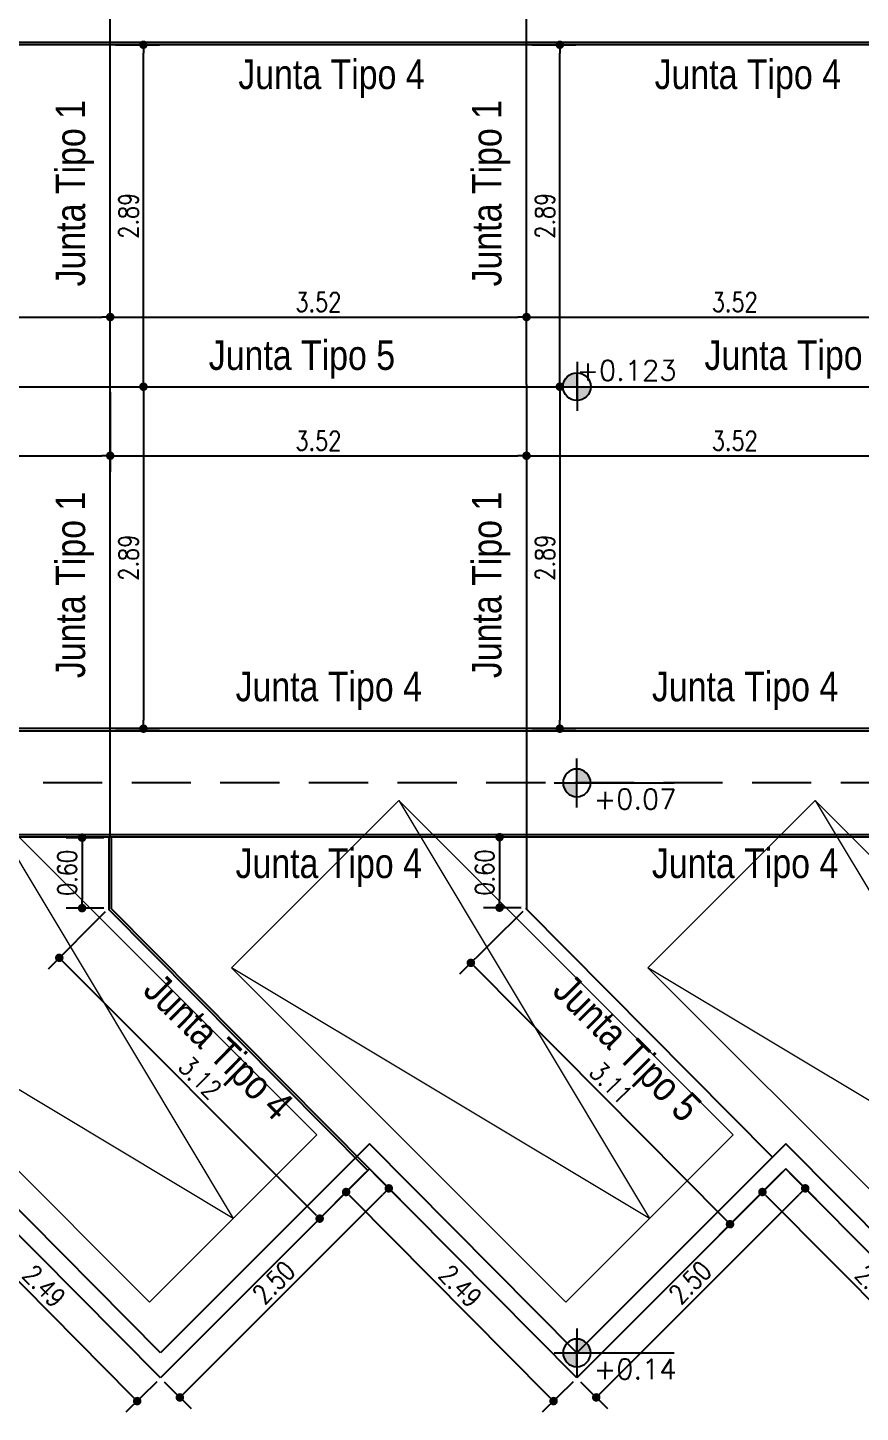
# Model space of a CAD drawing. Header units: millimetres. Extents: x 28448 to 57563, y -116865 to -58388.
# Drawn here: x 28743.25 to 28750.3, y -58466.68 to -58454.97 of the extents above; entities that cross this region are included whole.
import ezdxf

# ---------------------------------------------------------------- set-up
doc = ezdxf.new("R2010")
doc.units = ezdxf.units.MM
doc.header["$PDMODE"] = 35
doc.header["$PDSIZE"] = 0.5
doc.linetypes.add('DASHED', pattern=[0.75, 0.5, -0.25])
doc.layers.get('DEFPOINTS').update_dxf_attribs({"color": 252, "lineweight": 5})
doc.layers.add('-PA-Cotas', color=4, linetype='Continuous')
doc.layers.add('Proyecto de Pavimento', color=4, linetype='Continuous')
doc.layers.add('-VC-Techos', color=251, linetype='Continuous', lineweight=13)
doc.styles.add('Angosta', font='romans.shx', dxfattribs={"width": 0.8})
doc.styles.add('ARIAL', font='ARIALN.TTF')
doc.styles.add('romans', font='romans.shx')
doc.dimstyles.new('JC_1@100', dxfattribs={"dimscale": 0.9, "dimtxt": 0.18, "dimasz": 0.08, "dimexe": 0.15, "dimexo": 0.05, "dimgap": 0.05, "dimtad": 1, "dimzin": 1, "dimdsep": 46, "dimtxsty": 'Angosta', "dimblk1": 'DOT', "dimblk2": 'DOT', "dimsah": 1, "dimcen": 0.09, "dimclrd": 2, "dimclre": 1, "dimclrt": 3, "dimaunit": 1, "dimadec": 3, "dimazin": 0, "dimtfac": 1.8, "dimtmove": 2, "dimatfit": 3, "dimldrblk": 'DOT', "dimfxl": 0.15, "dimtolj": 1, "dimtzin": 0, "dimarcsym": 0})

# ---------------------------------------------------------------- blocks, each defined once
blk = doc.blocks.new('A$C425A0BF6')
at = {"layer": '-VC-Techos', "color": 6, "linetype": 'Continuous'}
for p, q in [((0, 4), (2, 4)), ((0, 0), (0, 4)), ((0, 0), (1, 4)), ((1, 4), (2, 0)), ((2, 4), (2, 0)), ((2, 0), (0, 0))]:
    blk.add_line(p, q, dxfattribs=at)
blk = doc.blocks.new('A$C445B3242')
h = blk.add_hatch(color=256)
h.paths.add_polyline_path([(0.195, 0.389, 0.414214), (0, 0.195), (0.195, 0.195)])
h.paths.add_polyline_path([(0.195, 0, 0.414214), (0.389, 0.195), (0.195, 0.195)])
for p, q in [((0.197, 0.544), (0.197, -0.147)), ((0.195, 0.389), (0.195, 0)), ((-0.123, 0.194), (1.565, 0.194)), ((0, 0.195), (0.389, 0.195))]:
    blk.add_line(p, q)
blk.add_circle((0.195, 0.195), 0.195)
blk = doc.blocks.new('_Dot')
at = {"color": 0, "linetype": 'ByBlock', "lineweight": -2}
blk.add_line((-0.5, 0), (-1, 0), dxfattribs=at)
at = {"color": 0, "linetype": 'ByBlock', "const_width": 0.5}
blk.add_lwpolyline([(-0.25, 0, 1), (0.25, 0, 1)], format="xyb", close=True, dxfattribs=at)
blk = doc.blocks.new('*D238')
at = {"layer": 'DEFPOINTS', "color": 0, "transparency": 16777216}
for p in [(28715.467, -58458.011), (28716.184, -58460.903), (28771.754, -58460.903)]:
    blk.add_point(p, dxfattribs=at)
at = {"layer": 'Proyecto de Pavimento', "color": 1, "lineweight": -2, "transparency": 16777216}
for p, q in [((28715.512, -58458.011), (28716.319, -58458.011)), ((28771.709, -58460.903), (28716.049, -58460.903))]:
    blk.add_line(p, q, dxfattribs=at)
at = {"layer": 'Proyecto de Pavimento', "color": 2, "lineweight": -2, "transparency": 16777216}
blk.add_line((28716.184, -58458.083), (28716.184, -58460.831), dxfattribs=at)
at = {"layer": 'Proyecto de Pavimento', "color": 2, "lineweight": -2, "transparency": 16777216, "xscale": 0.072, "yscale": 0.072, "zscale": 0.072}
for p, rotation in [((28716.184, -58458.011), 90), ((28716.184, -58460.903), 270)]:
    blk.add_blockref('_Dot', p, dxfattribs=dict(at, rotation=rotation))
at = {"layer": 'Proyecto de Pavimento', "color": 3, "transparency": 16777216, "insert": (28716.058, -58459.457), "char_height": 0.162, "attachment_point": 5, "rotation": 90, "style": 'Angosta'}
blk.add_mtext('\\A1;2.89', dxfattribs=at)
blk = doc.blocks.new('*D264')
at = {"layer": 'DEFPOINTS', "color": 0, "transparency": 16777216}
for p in [(28743.953, -58457.422), (28740.431, -58458.011), (28743.953, -58458.011)]:
    blk.add_point(p, dxfattribs=at)
at = {"layer": 'Proyecto de Pavimento', "color": 1, "lineweight": -2, "transparency": 16777216}
for p, q in [((28740.431, -58457.966), (28740.431, -58457.287)), ((28743.953, -58457.966), (28743.953, -58457.287))]:
    blk.add_line(p, q, dxfattribs=at)
at = {"layer": 'Proyecto de Pavimento', "color": 2, "lineweight": -2, "transparency": 16777216}
blk.add_line((28740.503, -58457.422), (28743.881, -58457.422), dxfattribs=at)
at = {"layer": 'Proyecto de Pavimento', "color": 2, "lineweight": -2, "transparency": 16777216, "xscale": 0.072, "yscale": 0.072, "zscale": 0.072, "rotation": 180}
blk.add_blockref('_Dot', (28740.431, -58457.422), dxfattribs=at)
at = {"layer": 'Proyecto de Pavimento', "color": 2, "lineweight": -2, "transparency": 16777216, "xscale": 0.072, "yscale": 0.072, "zscale": 0.072}
blk.add_blockref('_Dot', (28743.953, -58457.422), dxfattribs=at)
at = {"layer": 'Proyecto de Pavimento', "color": 3, "transparency": 16777216, "insert": (28742.192, -58457.296), "char_height": 0.162, "attachment_point": 5, "style": 'Angosta'}
blk.add_mtext('\\A1;3.52', dxfattribs=at)
blk = doc.blocks.new('*D266')
at = {"layer": 'DEFPOINTS', "color": 0, "transparency": 16777216}
for p in [(28740.431, -58458.011), (28743.953, -58458.011), (28743.953, -58458.595)]:
    blk.add_point(p, dxfattribs=at)
at = {"layer": 'Proyecto de Pavimento', "color": 1, "lineweight": -2, "transparency": 16777216}
for p, q in [((28740.431, -58458.056), (28740.431, -58458.73)), ((28743.953, -58458.056), (28743.953, -58458.73))]:
    blk.add_line(p, q, dxfattribs=at)
at = {"layer": 'Proyecto de Pavimento', "color": 2, "lineweight": -2, "transparency": 16777216}
blk.add_line((28740.503, -58458.595), (28743.881, -58458.595), dxfattribs=at)
at = {"layer": 'Proyecto de Pavimento', "color": 2, "lineweight": -2, "transparency": 16777216, "xscale": 0.072, "yscale": 0.072, "zscale": 0.072, "rotation": 180}
blk.add_blockref('_Dot', (28740.431, -58458.595), dxfattribs=at)
at = {"layer": 'Proyecto de Pavimento', "color": 2, "lineweight": -2, "transparency": 16777216, "xscale": 0.072, "yscale": 0.072, "zscale": 0.072}
blk.add_blockref('_Dot', (28743.953, -58458.595), dxfattribs=at)
at = {"layer": 'Proyecto de Pavimento', "color": 3, "transparency": 16777216, "insert": (28742.192, -58458.469), "char_height": 0.162, "attachment_point": 5, "style": 'Angosta'}
blk.add_mtext('\\A1;3.52', dxfattribs=at)
blk = doc.blocks.new('*D268')
at = {"layer": 'DEFPOINTS', "color": 0, "transparency": 16777216}
for p in [(28747.475, -58457.422), (28743.953, -58458.011), (28747.475, -58458.011)]:
    blk.add_point(p, dxfattribs=at)
at = {"layer": 'Proyecto de Pavimento', "color": 1, "lineweight": -2, "transparency": 16777216}
for p, q in [((28743.953, -58457.966), (28743.953, -58457.287)), ((28747.475, -58457.966), (28747.475, -58457.287))]:
    blk.add_line(p, q, dxfattribs=at)
at = {"layer": 'Proyecto de Pavimento', "color": 2, "lineweight": -2, "transparency": 16777216}
blk.add_line((28744.025, -58457.422), (28747.403, -58457.422), dxfattribs=at)
at = {"layer": 'Proyecto de Pavimento', "color": 2, "lineweight": -2, "transparency": 16777216, "xscale": 0.072, "yscale": 0.072, "zscale": 0.072, "rotation": 180}
blk.add_blockref('_Dot', (28743.953, -58457.422), dxfattribs=at)
at = {"layer": 'Proyecto de Pavimento', "color": 2, "lineweight": -2, "transparency": 16777216, "xscale": 0.072, "yscale": 0.072, "zscale": 0.072}
blk.add_blockref('_Dot', (28747.475, -58457.422), dxfattribs=at)
at = {"layer": 'Proyecto de Pavimento', "color": 3, "transparency": 16777216, "insert": (28745.714, -58457.296), "char_height": 0.162, "attachment_point": 5, "style": 'Angosta'}
blk.add_mtext('\\A1;3.52', dxfattribs=at)
blk = doc.blocks.new('*D269')
at = {"layer": 'DEFPOINTS', "color": 0, "transparency": 16777216}
for p in [(28743.953, -58455.119), (28744.234, -58455.119), (28743.953, -58458.011)]:
    blk.add_point(p, dxfattribs=at)
at = {"layer": 'Proyecto de Pavimento', "color": 1, "lineweight": -2, "transparency": 16777216}
for p, q in [((28743.998, -58455.119), (28744.369, -58455.119)), ((28743.998, -58458.011), (28744.369, -58458.011))]:
    blk.add_line(p, q, dxfattribs=at)
at = {"layer": 'Proyecto de Pavimento', "color": 2, "lineweight": -2, "transparency": 16777216}
blk.add_line((28744.234, -58457.939), (28744.234, -58455.191), dxfattribs=at)
at = {"layer": 'Proyecto de Pavimento', "color": 2, "lineweight": -2, "transparency": 16777216, "xscale": 0.072, "yscale": 0.072, "zscale": 0.072}
for p, rotation in [((28744.234, -58455.119), 90), ((28744.234, -58458.011), 270)]:
    blk.add_blockref('_Dot', p, dxfattribs=dict(at, rotation=rotation))
at = {"layer": 'Proyecto de Pavimento', "color": 3, "transparency": 16777216, "insert": (28744.108, -58456.565), "char_height": 0.162, "attachment_point": 5, "rotation": 90, "style": 'Angosta'}
blk.add_mtext('\\A1;2.89', dxfattribs=at)
blk = doc.blocks.new('*D270')
at = {"layer": 'DEFPOINTS', "color": 0, "transparency": 16777216}
for p in [(28743.953, -58458.011), (28747.475, -58458.011), (28747.475, -58458.595)]:
    blk.add_point(p, dxfattribs=at)
at = {"layer": 'Proyecto de Pavimento', "color": 1, "lineweight": -2, "transparency": 16777216}
for p, q in [((28743.953, -58458.056), (28743.953, -58458.73)), ((28747.475, -58458.056), (28747.475, -58458.73))]:
    blk.add_line(p, q, dxfattribs=at)
at = {"layer": 'Proyecto de Pavimento', "color": 2, "lineweight": -2, "transparency": 16777216}
blk.add_line((28744.025, -58458.595), (28747.403, -58458.595), dxfattribs=at)
at = {"layer": 'Proyecto de Pavimento', "color": 2, "lineweight": -2, "transparency": 16777216, "xscale": 0.072, "yscale": 0.072, "zscale": 0.072, "rotation": 180}
blk.add_blockref('_Dot', (28743.953, -58458.595), dxfattribs=at)
at = {"layer": 'Proyecto de Pavimento', "color": 2, "lineweight": -2, "transparency": 16777216, "xscale": 0.072, "yscale": 0.072, "zscale": 0.072}
blk.add_blockref('_Dot', (28747.475, -58458.595), dxfattribs=at)
at = {"layer": 'Proyecto de Pavimento', "color": 3, "transparency": 16777216, "insert": (28745.714, -58458.469), "char_height": 0.162, "attachment_point": 5, "style": 'Angosta'}
blk.add_mtext('\\A1;3.52', dxfattribs=at)
blk = doc.blocks.new('*D271')
at = {"layer": 'DEFPOINTS', "color": 0, "transparency": 16777216}
for p in [(28743.953, -58458.011), (28743.953, -58460.903), (28744.234, -58460.903)]:
    blk.add_point(p, dxfattribs=at)
at = {"layer": 'Proyecto de Pavimento', "color": 1, "lineweight": -2, "transparency": 16777216}
for p, q in [((28743.998, -58458.011), (28744.369, -58458.011)), ((28743.998, -58460.903), (28744.369, -58460.903))]:
    blk.add_line(p, q, dxfattribs=at)
at = {"layer": 'Proyecto de Pavimento', "color": 2, "lineweight": -2, "transparency": 16777216}
blk.add_line((28744.234, -58458.083), (28744.234, -58460.831), dxfattribs=at)
at = {"layer": 'Proyecto de Pavimento', "color": 2, "lineweight": -2, "transparency": 16777216, "xscale": 0.072, "yscale": 0.072, "zscale": 0.072}
for p, rotation in [((28744.234, -58458.011), 90), ((28744.234, -58460.903), 270)]:
    blk.add_blockref('_Dot', p, dxfattribs=dict(at, rotation=rotation))
at = {"layer": 'Proyecto de Pavimento', "color": 3, "transparency": 16777216, "insert": (28744.108, -58459.457), "char_height": 0.162, "attachment_point": 5, "rotation": 90, "style": 'Angosta'}
blk.add_mtext('\\A1;2.89', dxfattribs=at)
blk = doc.blocks.new('*D272')
at = {"layer": 'DEFPOINTS', "color": 0, "transparency": 16777216}
for p in [(28750.998, -58457.422), (28747.475, -58458.011), (28750.998, -58458.011)]:
    blk.add_point(p, dxfattribs=at)
at = {"layer": 'Proyecto de Pavimento', "color": 1, "lineweight": -2, "transparency": 16777216}
for p, q in [((28747.475, -58457.966), (28747.475, -58457.287)), ((28750.998, -58457.966), (28750.998, -58457.287))]:
    blk.add_line(p, q, dxfattribs=at)
at = {"layer": 'Proyecto de Pavimento', "color": 2, "lineweight": -2, "transparency": 16777216}
blk.add_line((28747.547, -58457.422), (28750.926, -58457.422), dxfattribs=at)
at = {"layer": 'Proyecto de Pavimento', "color": 2, "lineweight": -2, "transparency": 16777216, "xscale": 0.072, "yscale": 0.072, "zscale": 0.072, "rotation": 180}
blk.add_blockref('_Dot', (28747.475, -58457.422), dxfattribs=at)
at = {"layer": 'Proyecto de Pavimento', "color": 2, "lineweight": -2, "transparency": 16777216, "xscale": 0.072, "yscale": 0.072, "zscale": 0.072}
blk.add_blockref('_Dot', (28750.998, -58457.422), dxfattribs=at)
at = {"layer": 'Proyecto de Pavimento', "color": 3, "transparency": 16777216, "insert": (28749.237, -58457.296), "char_height": 0.162, "attachment_point": 5, "style": 'Angosta'}
blk.add_mtext('\\A1;3.52', dxfattribs=at)
blk = doc.blocks.new('*D273')
at = {"layer": 'DEFPOINTS', "color": 0, "transparency": 16777216}
for p in [(28747.475, -58455.119), (28747.757, -58455.119), (28747.475, -58458.011)]:
    blk.add_point(p, dxfattribs=at)
at = {"layer": 'Proyecto de Pavimento', "color": 1, "lineweight": -2, "transparency": 16777216}
for p, q in [((28747.52, -58455.119), (28747.892, -58455.119)), ((28747.52, -58458.011), (28747.892, -58458.011))]:
    blk.add_line(p, q, dxfattribs=at)
at = {"layer": 'Proyecto de Pavimento', "color": 2, "lineweight": -2, "transparency": 16777216}
blk.add_line((28747.757, -58457.939), (28747.757, -58455.191), dxfattribs=at)
at = {"layer": 'Proyecto de Pavimento', "color": 2, "lineweight": -2, "transparency": 16777216, "xscale": 0.072, "yscale": 0.072, "zscale": 0.072}
for p, rotation in [((28747.757, -58455.119), 90), ((28747.757, -58458.011), 270)]:
    blk.add_blockref('_Dot', p, dxfattribs=dict(at, rotation=rotation))
at = {"layer": 'Proyecto de Pavimento', "color": 3, "transparency": 16777216, "insert": (28747.631, -58456.565), "char_height": 0.162, "attachment_point": 5, "rotation": 90, "style": 'Angosta'}
blk.add_mtext('\\A1;2.89', dxfattribs=at)
blk = doc.blocks.new('*D274')
at = {"layer": 'DEFPOINTS', "color": 0, "transparency": 16777216}
for p in [(28747.475, -58458.011), (28750.998, -58458.011), (28750.998, -58458.595)]:
    blk.add_point(p, dxfattribs=at)
at = {"layer": 'Proyecto de Pavimento', "color": 1, "lineweight": -2, "transparency": 16777216}
for p, q in [((28747.475, -58458.056), (28747.475, -58458.73)), ((28750.998, -58458.056), (28750.998, -58458.73))]:
    blk.add_line(p, q, dxfattribs=at)
at = {"layer": 'Proyecto de Pavimento', "color": 2, "lineweight": -2, "transparency": 16777216}
blk.add_line((28747.547, -58458.595), (28750.926, -58458.595), dxfattribs=at)
at = {"layer": 'Proyecto de Pavimento', "color": 2, "lineweight": -2, "transparency": 16777216, "xscale": 0.072, "yscale": 0.072, "zscale": 0.072, "rotation": 180}
blk.add_blockref('_Dot', (28747.475, -58458.595), dxfattribs=at)
at = {"layer": 'Proyecto de Pavimento', "color": 2, "lineweight": -2, "transparency": 16777216, "xscale": 0.072, "yscale": 0.072, "zscale": 0.072}
blk.add_blockref('_Dot', (28750.998, -58458.595), dxfattribs=at)
at = {"layer": 'Proyecto de Pavimento', "color": 3, "transparency": 16777216, "insert": (28749.237, -58458.469), "char_height": 0.162, "attachment_point": 5, "style": 'Angosta'}
blk.add_mtext('\\A1;3.52', dxfattribs=at)
blk = doc.blocks.new('*D275')
at = {"layer": 'DEFPOINTS', "color": 0, "transparency": 16777216}
for p in [(28747.475, -58458.011), (28747.475, -58460.903), (28747.757, -58460.903)]:
    blk.add_point(p, dxfattribs=at)
at = {"layer": 'Proyecto de Pavimento', "color": 1, "lineweight": -2, "transparency": 16777216}
for p, q in [((28747.52, -58458.011), (28747.892, -58458.011)), ((28747.52, -58460.903), (28747.892, -58460.903))]:
    blk.add_line(p, q, dxfattribs=at)
at = {"layer": 'Proyecto de Pavimento', "color": 2, "lineweight": -2, "transparency": 16777216}
blk.add_line((28747.757, -58458.083), (28747.757, -58460.831), dxfattribs=at)
at = {"layer": 'Proyecto de Pavimento', "color": 2, "lineweight": -2, "transparency": 16777216, "xscale": 0.072, "yscale": 0.072, "zscale": 0.072}
for p, rotation in [((28747.757, -58458.011), 90), ((28747.757, -58460.903), 270)]:
    blk.add_blockref('_Dot', p, dxfattribs=dict(at, rotation=rotation))
at = {"layer": 'Proyecto de Pavimento', "color": 3, "transparency": 16777216, "insert": (28747.631, -58459.457), "char_height": 0.162, "attachment_point": 5, "rotation": 90, "style": 'Angosta'}
blk.add_mtext('\\A1;2.89', dxfattribs=at)
blk = doc.blocks.new('*D376')
at = {"layer": 'DEFPOINTS', "color": 0, "transparency": 16777216}
for p in [(28742.624, -58464.627), (28744.378, -58466.394), (28744.181, -58466.59)]:
    blk.add_point(p, dxfattribs=at)
at = {"layer": 'Proyecto de Pavimento', "color": 1, "lineweight": -2, "transparency": 16777216}
for p, q in [((28742.592, -58464.658), (28742.331, -58464.917)), ((28744.346, -58466.426), (28744.086, -58466.685))]:
    blk.add_line(p, q, dxfattribs=at)
at = {"layer": 'Proyecto de Pavimento', "color": 2, "lineweight": -2, "transparency": 16777216}
blk.add_line((28742.478, -58464.873), (28744.131, -58466.539), dxfattribs=at)
at = {"layer": 'Proyecto de Pavimento', "color": 2, "lineweight": -2, "transparency": 16777216, "xscale": 0.072, "yscale": 0.072, "zscale": 0.072}
for p, rotation in [((28742.427, -58464.822), 134.784570945928), ((28744.181, -58466.59), 314.784570945928)]:
    blk.add_blockref('_Dot', p, dxfattribs=dict(at, rotation=rotation))
at = {"layer": 'Proyecto de Pavimento', "color": 3, "transparency": 16777216, "insert": (28743.394, -58465.617), "char_height": 0.162, "attachment_point": 5, "rotation": 314.7846, "style": 'Angosta'}
blk.add_mtext('\\A1;2.49', dxfattribs=at)
blk = doc.blocks.new('*D377')
at = {"layer": 'DEFPOINTS', "color": 0, "transparency": 16777216}
for p in [(28746.146, -58464.627), (28746.31, -58464.791), (28744.378, -58466.394)]:
    blk.add_point(p, dxfattribs=at)
at = {"layer": 'Proyecto de Pavimento', "color": 1, "lineweight": -2, "transparency": 16777216}
for p, q in [((28746.178, -58464.659), (28746.406, -58464.886)), ((28744.41, -58466.426), (28744.638, -58466.654))]:
    blk.add_line(p, q, dxfattribs=at)
at = {"layer": 'Proyecto de Pavimento', "color": 2, "lineweight": -2, "transparency": 16777216}
blk.add_line((28744.593, -58466.508), (28746.259, -58464.842), dxfattribs=at)
at = {"layer": 'Proyecto de Pavimento', "color": 2, "lineweight": -2, "transparency": 16777216, "xscale": 0.072, "yscale": 0.072, "zscale": 0.072}
for p, rotation in [((28746.31, -58464.791), 45), ((28744.542, -58466.559), 225)]:
    blk.add_blockref('_Dot', p, dxfattribs=dict(at, rotation=rotation))
at = {"layer": 'Proyecto de Pavimento', "color": 3, "transparency": 16777216, "insert": (28745.337, -58465.586), "char_height": 0.162, "attachment_point": 5, "rotation": 45, "style": 'Angosta'}
blk.add_mtext('\\A1;2.50', dxfattribs=at)
blk = doc.blocks.new('*D378')
at = {"layer": 'DEFPOINTS', "color": 0, "transparency": 16777216}
for p in [(28746.146, -58464.627), (28747.901, -58466.394), (28747.704, -58466.59)]:
    blk.add_point(p, dxfattribs=at)
at = {"layer": 'Proyecto de Pavimento', "color": 1, "lineweight": -2, "transparency": 16777216}
for p, q in [((28746.114, -58464.658), (28745.853, -58464.917)), ((28747.869, -58466.426), (28747.608, -58466.685))]:
    blk.add_line(p, q, dxfattribs=at)
at = {"layer": 'Proyecto de Pavimento', "color": 2, "lineweight": -2, "transparency": 16777216}
blk.add_line((28746, -58464.873), (28747.653, -58466.539), dxfattribs=at)
at = {"layer": 'Proyecto de Pavimento', "color": 2, "lineweight": -2, "transparency": 16777216, "xscale": 0.072, "yscale": 0.072, "zscale": 0.072}
for p, rotation in [((28745.949, -58464.822), 134.784570945928), ((28747.704, -58466.59), 314.784570945928)]:
    blk.add_blockref('_Dot', p, dxfattribs=dict(at, rotation=rotation))
at = {"layer": 'Proyecto de Pavimento', "color": 3, "transparency": 16777216, "insert": (28746.916, -58465.617), "char_height": 0.162, "attachment_point": 5, "rotation": 314.7846, "style": 'Angosta'}
blk.add_mtext('\\A1;2.49', dxfattribs=at)
blk = doc.blocks.new('*D379')
at = {"layer": 'DEFPOINTS', "color": 0, "transparency": 16777216}
for p in [(28749.668, -58464.627), (28749.833, -58464.791), (28747.901, -58466.394)]:
    blk.add_point(p, dxfattribs=at)
at = {"layer": 'Proyecto de Pavimento', "color": 1, "lineweight": -2, "transparency": 16777216}
for p, q in [((28749.7, -58464.659), (28749.928, -58464.886)), ((28747.932, -58466.426), (28748.16, -58466.654))]:
    blk.add_line(p, q, dxfattribs=at)
at = {"layer": 'Proyecto de Pavimento', "color": 2, "lineweight": -2, "transparency": 16777216}
blk.add_line((28748.116, -58466.508), (28749.782, -58464.842), dxfattribs=at)
at = {"layer": 'Proyecto de Pavimento', "color": 2, "lineweight": -2, "transparency": 16777216, "xscale": 0.072, "yscale": 0.072, "zscale": 0.072}
for p, rotation in [((28749.833, -58464.791), 45), ((28748.065, -58466.559), 225)]:
    blk.add_blockref('_Dot', p, dxfattribs=dict(at, rotation=rotation))
at = {"layer": 'Proyecto de Pavimento', "color": 3, "transparency": 16777216, "insert": (28748.86, -58465.586), "char_height": 0.162, "attachment_point": 5, "rotation": 45, "style": 'Angosta'}
blk.add_mtext('\\A1;2.50', dxfattribs=at)
blk = doc.blocks.new('*D380')
at = {"layer": 'DEFPOINTS', "color": 0, "transparency": 16777216}
for p in [(28749.668, -58464.627), (28751.423, -58466.394), (28751.226, -58466.59)]:
    blk.add_point(p, dxfattribs=at)
at = {"layer": 'Proyecto de Pavimento', "color": 1, "lineweight": -2, "transparency": 16777216}
for p, q in [((28749.636, -58464.658), (28749.376, -58464.917)), ((28751.391, -58466.426), (28751.13, -58466.685))]:
    blk.add_line(p, q, dxfattribs=at)
at = {"layer": 'Proyecto de Pavimento', "color": 2, "lineweight": -2, "transparency": 16777216}
blk.add_line((28749.522, -58464.873), (28751.175, -58466.539), dxfattribs=at)
at = {"layer": 'Proyecto de Pavimento', "color": 2, "lineweight": -2, "transparency": 16777216, "xscale": 0.072, "yscale": 0.072, "zscale": 0.072}
for p, rotation in [((28749.471, -58464.822), 134.784570945928), ((28751.226, -58466.59), 314.784570945928)]:
    blk.add_blockref('_Dot', p, dxfattribs=dict(at, rotation=rotation))
at = {"layer": 'Proyecto de Pavimento', "color": 3, "transparency": 16777216, "insert": (28750.438, -58465.617), "char_height": 0.162, "attachment_point": 5, "rotation": 314.7846, "style": 'Angosta'}
blk.add_mtext('\\A1;2.49', dxfattribs=at)
blk = doc.blocks.new('*D398')
at = {"layer": 'DEFPOINTS', "color": 0, "transparency": 16777216}
for p in [(28743.943, -58461.825), (28743.715, -58462.421), (28743.943, -58462.421)]:
    blk.add_point(p, dxfattribs=at)
at = {"layer": 'Proyecto de Pavimento', "color": 1, "lineweight": -2, "transparency": 16777216}
for p, q in [((28743.898, -58461.825), (28743.58, -58461.825)), ((28743.898, -58462.421), (28743.58, -58462.421))]:
    blk.add_line(p, q, dxfattribs=at)
at = {"layer": 'Proyecto de Pavimento', "color": 2, "lineweight": -2, "transparency": 16777216}
blk.add_line((28743.715, -58461.897), (28743.715, -58462.349), dxfattribs=at)
at = {"layer": 'Proyecto de Pavimento', "color": 2, "lineweight": -2, "transparency": 16777216, "xscale": 0.072, "yscale": 0.072, "zscale": 0.072}
for p, rotation in [((28743.715, -58461.825), 90), ((28743.715, -58462.421), 270)]:
    blk.add_blockref('_Dot', p, dxfattribs=dict(at, rotation=rotation))
at = {"layer": 'Proyecto de Pavimento', "color": 3, "transparency": 16777216, "insert": (28743.589, -58462.123), "char_height": 0.162, "attachment_point": 5, "rotation": 90, "style": 'Angosta'}
blk.add_mtext('\\A1;0.60', dxfattribs=at)
blk = doc.blocks.new('*D399')
at = {"layer": 'DEFPOINTS', "color": 0, "transparency": 16777216}
for p in [(28747.475, -58461.821), (28747.247, -58462.417), (28747.475, -58462.417)]:
    blk.add_point(p, dxfattribs=at)
at = {"layer": 'Proyecto de Pavimento', "color": 1, "lineweight": -2, "transparency": 16777216}
for p, q in [((28747.43, -58461.821), (28747.112, -58461.821)), ((28747.43, -58462.417), (28747.112, -58462.417))]:
    blk.add_line(p, q, dxfattribs=at)
at = {"layer": 'Proyecto de Pavimento', "color": 2, "lineweight": -2, "transparency": 16777216}
blk.add_line((28747.247, -58461.893), (28747.247, -58462.345), dxfattribs=at)
at = {"layer": 'Proyecto de Pavimento', "color": 2, "lineweight": -2, "transparency": 16777216, "xscale": 0.072, "yscale": 0.072, "zscale": 0.072}
for p, rotation in [((28747.247, -58461.821), 90), ((28747.247, -58462.417), 270)]:
    blk.add_blockref('_Dot', p, dxfattribs=dict(at, rotation=rotation))
at = {"layer": 'Proyecto de Pavimento', "color": 3, "transparency": 16777216, "insert": (28747.121, -58462.119), "char_height": 0.162, "attachment_point": 5, "rotation": 90, "style": 'Angosta'}
blk.add_mtext('\\A1;0.60', dxfattribs=at)
blk = doc.blocks.new('*D411')
at = {"layer": 'DEFPOINTS', "color": 0, "transparency": 16777216}
for p in [(28743.943, -58462.421), (28746.146, -58464.627), (28745.725, -58465.047)]:
    blk.add_point(p, dxfattribs=at)
at = {"layer": 'Proyecto de Pavimento', "color": 1, "lineweight": -2, "transparency": 16777216}
for p, q in [((28743.911, -58462.453), (28743.427, -58462.937)), ((28746.114, -58464.658), (28745.63, -58465.142))]:
    blk.add_line(p, q, dxfattribs=at)
at = {"layer": 'Proyecto de Pavimento', "color": 2, "lineweight": -2, "transparency": 16777216}
blk.add_line((28743.573, -58462.892), (28745.674, -58464.996), dxfattribs=at)
at = {"layer": 'Proyecto de Pavimento', "color": 2, "lineweight": -2, "transparency": 16777216, "xscale": 0.072, "yscale": 0.072, "zscale": 0.072}
for p, rotation in [((28743.522, -58462.841), 134.968367248222), ((28745.725, -58465.047), 314.968367248222)]:
    blk.add_blockref('_Dot', p, dxfattribs=dict(at, rotation=rotation))
at = {"layer": 'Proyecto de Pavimento', "color": 3, "transparency": 16777216, "insert": (28744.713, -58463.855), "char_height": 0.162, "attachment_point": 5, "rotation": 314.9684, "style": 'Angosta'}
blk.add_mtext('\\A1;3.12', dxfattribs=at)
blk = doc.blocks.new('*D412')
at = {"layer": 'DEFPOINTS', "color": 0, "transparency": 16777216}
for p in [(28747.475, -58462.417), (28749.668, -58464.627), (28749.197, -58465.094)]:
    blk.add_point(p, dxfattribs=at)
at = {"layer": 'Proyecto de Pavimento', "color": 1, "lineweight": -2, "transparency": 16777216}
for p, q in [((28747.443, -58462.449), (28746.909, -58462.979)), ((28749.636, -58464.658), (28749.102, -58465.189))]:
    blk.add_line(p, q, dxfattribs=at)
at = {"layer": 'Proyecto de Pavimento', "color": 2, "lineweight": -2, "transparency": 16777216}
blk.add_line((28747.055, -58462.935), (28749.147, -58465.043), dxfattribs=at)
at = {"layer": 'Proyecto de Pavimento', "color": 2, "lineweight": -2, "transparency": 16777216, "xscale": 0.072, "yscale": 0.072, "zscale": 0.072}
for p, rotation in [((28747.004, -58462.884), 134.7845709458947), ((28749.197, -58465.094), 314.7845709458947)]:
    blk.add_blockref('_Dot', p, dxfattribs=dict(at, rotation=rotation))
at = {"layer": 'Proyecto de Pavimento', "color": 3, "transparency": 16777216, "insert": (28748.19, -58463.9), "char_height": 0.162, "attachment_point": 5, "rotation": 314.7846, "style": 'Angosta'}
blk.add_mtext('\\A1;3.11', dxfattribs=at)

msp = doc.modelspace()

# ---------------------------------------------------------------- linework, layer by layer
at = {"layer": 'Proyecto de Pavimento', "color": 6}
for p, q in [((28746.1321, -58464.6408), (28743.9429, -58462.4352)), ((28746.1462, -58464.6267), (28743.9629, -58462.4269))]:
    msp.add_line(p, q, dxfattribs=at)
at = {"layer": 'Proyecto de Pavimento', "color": 7}
msp.add_line((28749.5558, -58464.5273), (28747.4683, -58462.4241), dxfattribs=at)
at = {"layer": 'Proyecto de Pavimento'}
for p, q in [((28744.3788, -58466.1819), (28742.6243, -58464.4142)), ((28746.1466, -58464.4142), (28744.3788, -58466.1819)), ((28746.0405, -58464.5202), (28746.0402, -58464.5198)), ((28747.9012, -58466.1819), (28746.1466, -58464.4142)), ((28746.2527, -58464.5202), (28746.2523, -58464.5206)), ((28749.6689, -58464.4142), (28747.9012, -58466.1819)), ((28749.5629, -58464.5202), (28749.5625, -58464.5198)), ((28751.4235, -58466.1819), (28749.6689, -58464.4142)), ((28744.3784, -58466.3945), (28742.6239, -58464.6267)), ((28746.1462, -58464.6267), (28744.3784, -58466.3945)), ((28747.9008, -58466.3945), (28746.1462, -58464.6267)), ((28749.6685, -58464.6267), (28747.9008, -58466.3945)), ((28751.4231, -58466.3945), (28749.6685, -58464.6267))]:
    msp.add_line(p, q, dxfattribs=at)
at = {"layer": 'Proyecto de Pavimento', "color": 3}
for points in [[(28743.9531, -58461.821), (28743.9529, -58454.191)], [(28747.4754, -58457.991), (28747.4753, -58454.191)], [(28747.4754, -58457.991), (28747.4753, -58461.801)]]:
    msp.add_lwpolyline(points, dxfattribs=at)
at = {"layer": 'Proyecto de Pavimento', "color": 6}
for points in [[(28771.7313, -58455.099), (28715.3991, -58455.099)], [(28771.7313, -58455.119), (28715.3991, -58455.119)], [(28771.7313, -58460.9229), (28715.3938, -58460.9229)], [(28771.7313, -58460.9029), (28715.3991, -58460.9029)], [(28771.7313, -58461.801), (28715.1631, -58461.801)], [(28771.7313, -58461.821), (28715.183, -58461.821)], [(28743.9429, -58462.4352), (28743.9429, -58461.821)], [(28743.9629, -58462.4269), (28743.9629, -58461.821)]]:
    msp.add_lwpolyline(points, dxfattribs=at)
at = {"layer": 'Proyecto de Pavimento', "color": 7}
for points in [[(28715.0848, -58458.011), (28774.404, -58458.011)], [(28747.4753, -58461.801), (28747.4752, -58462.431)]]:
    msp.add_lwpolyline(points, dxfattribs=at)
at = {"layer": 'Proyecto de Pavimento', "linetype": 'DASHED'}
msp.add_lwpolyline([(28770.8845, -58461.3612), (28715.0865, -58461.3612)], dxfattribs=at)

# ---------------------------------------------------------------- block references
at = {"layer": '-VC-Techos', "color": 6, "linetype": 'Continuous', "rotation": 225.0000000000001}
for p in [(28742.8724, -58461.511, -499.7933), (28746.3947, -58461.511, -499.7933), (28749.917, -58461.511, -499.7933)]:
    msp.add_blockref('A$C425A0BF6', p, dxfattribs=at)
at = {"layer": 'Proyecto de Pavimento', "xscale": 0.6000000000931323, "yscale": 0.6000000000931323, "zscale": 0.6000000000931323}
msp.add_blockref('A$C445B3242', (28747.7842, -58458.1277, -499.7933), dxfattribs=at)
at = {"layer": 'Proyecto de Pavimento', "xscale": -0.6000000000931323, "yscale": 0.6000000000931323, "zscale": 0.6000000000931323, "rotation": 180}
for p in [(28747.784, -58461.2445, -499.7933), (28747.7842, -58466.0652, -499.7933)]:
    msp.add_blockref('A$C445B3242', p, dxfattribs=at)

# ---------------------------------------------------------------- texts
at = {"layer": '-PA-Cotas', "linetype": 'Continuous', "char_height": 0.17, "width": 12.695578, "style": 'romans'}
for s, insert, attachment_point, rotation in [('+0.123', (28748.7438, -58457.7877, -499.7933), 3, 0.13103), ('+0.07', (28748.7436, -58461.5845, -499.7933), 9, 359.86897), ('+0.14', (28748.7438, -58466.4053, -499.7933), 9, 359.86897)]:
    msp.add_mtext(s, dxfattribs=dict(at, insert=insert, attachment_point=attachment_point, rotation=rotation))
at = {"layer": 'Proyecto de Pavimento', "color": 0, "style": 'ARIAL'}
for s, p in [('Junta Tipo 4', (28745.0371, -58455.4936)), ('Junta Tipo 4', (28748.5594, -58455.4936)), ('Junta Tipo 5', (28744.7869, -58457.8688)), ('Junta Tipo 5', (28748.9811, -58457.8688)), ('Junta Tipo 4', (28745.0139, -58460.6712)), ('Junta Tipo 4', (28748.5363, -58460.6712)), ('Junta Tipo 4', (28745.0139, -58462.1664)), ('Junta Tipo 4', (28748.5363, -58462.1664))]:
    msp.add_text(s, height=0.25, dxfattribs=at).set_placement(p)
for s, rotation, p in [('Junta Tipo 1', 90, (28743.7407, -58457.1623)), ('Junta Tipo 1', 90, (28747.263, -58457.1623)), ('Junta Tipo 1', 90, (28743.7407, -58460.4754)), ('Junta Tipo 1', 90, (28747.263, -58460.4754)), ('Junta Tipo 4', 315.68466, (28744.2189, -58463.1313)), ('Junta Tipo 5', 315.03401, (28747.683, -58463.1339))]:
    msp.add_text(s, height=0.25, rotation=rotation, dxfattribs=at).set_placement(p)

# ---------------------------------------------------------------- dimensions: what is measured, and where the dimension line sits
at = {"layer": 'Proyecto de Pavimento'}
for base, p1, p2, angle, picture, middle in [((28744.2343, -58455.119), (28743.953, -58458.011), (28743.953, -58455.119), 90, '*D269', (28744.1083, -58456.565)), ((28747.7567, -58455.119), (28747.4754, -58458.011), (28747.4753, -58455.119), 90, '*D273', (28747.6307, -58456.565)), ((28716.1841, -58460.9029), (28715.467, -58458.011), (28771.7544, -58460.9029), 90, '*D238', (28716.0581, -58459.457)), ((28744.2343, -58460.9029), (28743.953, -58458.011), (28743.953, -58460.9029), 90, '*D271', (28744.1083, -58459.457)), ((28747.7567, -58460.9029), (28747.4754, -58458.011), (28747.4754, -58460.9029), 90, '*D275', (28747.6307, -58459.457)), ((28743.7152, -58462.4212), (28743.9429, -58461.8251), (28743.9429, -58462.4212), 270, '*D398', (28743.5892, -58462.1231)), ((28747.2475, -58462.417), (28747.4753, -58461.821), (28747.4753, -58462.417), 270, '*D399', (28747.1215, -58462.119))]:
    dim = msp.add_linear_dim(base=base, p1=p1, p2=p2, angle=angle, dimstyle='JC_1@100', dxfattribs=at)
    dim.commit()
    dim.dimension.update_dxf_attribs({"geometry": picture, "text_midpoint": middle})
for base, p1, p2, picture, middle in [((28743.953, -58457.422), (28740.4307, -58458.011), (28743.953, -58458.011), '*D264', (28742.1919, -58457.296)), ((28747.4754, -58457.422), (28743.953, -58458.011), (28747.4754, -58458.011), '*D268', (28745.7142, -58457.296)), ((28750.9977, -58457.422), (28747.4754, -58458.011), (28750.9977, -58458.011), '*D272', (28749.2365, -58457.296)), ((28743.953, -58458.5953), (28740.4307, -58458.011), (28743.953, -58458.011), '*D266', (28742.1919, -58458.4693)), ((28747.4754, -58458.5953), (28743.953, -58458.011), (28747.4754, -58458.011), '*D270', (28745.7142, -58458.4693)), ((28750.9977, -58458.5953), (28747.4754, -58458.011), (28750.9977, -58458.011), '*D274', (28749.2365, -58458.4693))]:
    dim = msp.add_linear_dim(base=base, p1=p1, p2=p2, dimstyle='JC_1@100', dxfattribs=at)
    dim.commit()
    dim.dimension.update_dxf_attribs({"geometry": picture, "text_midpoint": middle})
for p1, p2, distance, picture, middle in [((28747.4753, -58462.417), (28749.6683, -58464.6267), -0.6634, '*D412', (28748.1904, -58463.9004)), ((28743.9429, -58462.4212), (28746.146, -58464.6267), -0.5947, '*D411', (28744.7129, -58463.8552)), ((28742.6237, -58464.6267), (28744.3782, -58466.3945), -0.2774, '*D376', (28743.3935, -58465.6172)), ((28744.3782, -58466.3945), (28746.146, -58464.6267), -0.2322, '*D377', (28745.3372, -58465.5856)), ((28746.146, -58464.6267), (28747.9006, -58466.3945), -0.2774, '*D378', (28746.9159, -58465.6172)), ((28747.9006, -58466.3945), (28749.6683, -58464.6267), -0.2322, '*D379', (28748.8595, -58465.5856)), ((28749.6683, -58464.6267), (28751.4229, -58466.3945), -0.2774, '*D380', (28750.4382, -58465.6172))]:
    dim = msp.add_aligned_dim(p1=p1, p2=p2, distance=distance, dimstyle='JC_1@100', dxfattribs=at)
    dim.commit()
    dim.dimension.update_dxf_attribs({"geometry": picture, "text_midpoint": middle})

doc.saveas('drawing.dxf')
